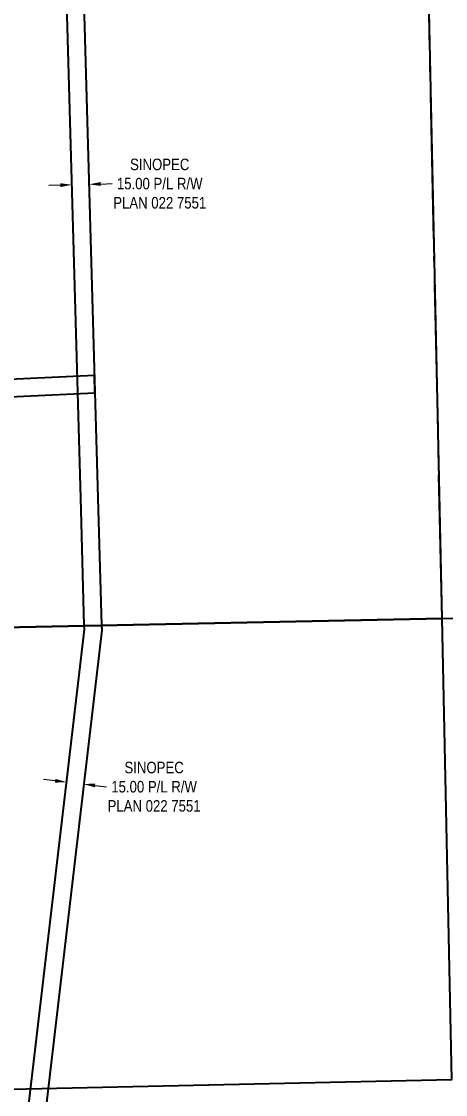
# Model space of a CAD drawing. Extents: x 88833 to 97610, y 5963373 to 5974710.
# Drawn here: x 94453 to 94822, y 5964686 to 5965618 of the extents above; entities that cross this region are included whole.
import ezdxf

# ---------------------------------------------------------------- set-up
doc = ezdxf.new("R2010")
doc.units = 0
doc.header["$LTSCALE"] = 5
doc.header["$PDSIZE"] = 5
doc.linetypes.add('foc-QUARTERLINE', pattern=[33, 25, -3, 2, -3])
doc.layers.get('Defpoints').update_dxf_attribs({"color": 9})
for name, color, linetype in [('F-RW', 190, 'Continuous'), ('L-QSEC', 8, 'foc-QUARTERLINE'), ('L-SEC', 7, 'Continuous'), ('L-TITLEDB', 4, 'Continuous')]:
    doc.layers.add(name, color=color, linetype=linetype)
doc.layers.add('F-RW-T', color=190, linetype='Continuous', lineweight=9)
doc.styles.add('80CG', font='ARIALN.TTF', dxfattribs={"height": 10})
doc.dimstyles.new('Compass 5 000', dxfattribs={"dimscale": 5, "dimtxt": 9, "dimasz": 2, "dimexe": 0.2, "dimexo": 0.0625, "dimgap": 0.5, "dimtad": 0, "dimtih": 1, "dimtoh": 1, "dimzin": 0, "dimdsep": 46, "dimtxsty": '80CG', "dimcen": 0.1, "dimse1": 1, "dimse2": 1, "dimclrd": 256, "dimclrt": 256, "dimaunit": 1, "dimadec": 4, "dimazin": 0, "dimtfac": 0.06, "dimtofl": 0, "dimtmove": 0, "dimatfit": 1, "dimfxl": 0.2, "dimtolj": 1, "dimtzin": 0, "dimlwd": -1, "dimarcsym": 0})

# ---------------------------------------------------------------- blocks, each defined once
blk = doc.blocks.new('*D411')
at = {"layer": 'Defpoints', "color": 0, "transparency": 16777216}
for p in [(94506.82, 5964955.69), (94489.16, 5964933.8), (94504.04, 5964932.06)]:
    blk.add_point(p, dxfattribs=at)
at = {"layer": 'F-RW-T', "transparency": 16777216}
for p, q in [((94482.01, 5964958.6), (94472.07, 5964959.77)), ((94516.75, 5964954.52), (94526.68, 5964953.36))]:
    blk.add_line(p, q, dxfattribs=at)
for points in [[(94482.2, 5964960.26), (94481.81, 5964956.95), (94491.94, 5964957.44)], [(94516.94, 5964956.18), (94516.56, 5964952.87), (94506.82, 5964955.69)]]:
    blk.add_solid(points, dxfattribs=at)
at = {"layer": 'F-RW-T', "transparency": 16777216, "insert": (94568.12, 5964953.36), "char_height": 10, "attachment_point": 5, "style": '80CG'}
blk.add_mtext('\\A1;SINOPEC\\P15.00 P/L R/W\\PPLAN 022 7551', dxfattribs=at)
blk = doc.blocks.new('*D553')
at = {"layer": 'Defpoints', "color": 0, "transparency": 16777216}
for p in [(94496.47, 5965480.93), (94511.45, 5965481.35), (94511.57, 5965476.91)]:
    blk.add_point(p, dxfattribs=at)
at = {"layer": 'F-RW-T', "transparency": 16777216}
for p, q in [((94486.6, 5965476.21), (94476.61, 5965475.92)), ((94521.57, 5965477.19), (94531.56, 5965477.48))]:
    blk.add_line(p, q, dxfattribs=at)
for points in [[(94486.56, 5965477.87), (94486.65, 5965474.54), (94496.6, 5965476.49)], [(94521.52, 5965478.86), (94521.62, 5965475.53), (94511.57, 5965476.91)]]:
    blk.add_solid(points, dxfattribs=at)
at = {"layer": 'F-RW-T', "transparency": 16777216, "insert": (94573.01, 5965477.48), "char_height": 10, "attachment_point": 5, "style": '80CG'}
blk.add_mtext('\\A1;SINOPEC\\P15.00 P/L R/W\\PPLAN 022 7551', dxfattribs=at)

msp = doc.modelspace()

# ---------------------------------------------------------------- linework, layer by layer
at = {"layer": 'F-RW', "flags": 128}
for points in [[(94504.601, 5965193.689), (94487.502, 5965798.008)], [(94502.479, 5965798.257), (94519.578, 5965193.996)], [(94353.618, 5964186.752), (94411.06, 5964287.473), (94413.796, 5964292.272), (94507.531, 5965090.159), (94507.434, 5965093.578), (94504.601, 5965193.689)], [(94519.578, 5965193.996), (94522.411, 5965093.881), (94522.535, 5965089.531), (94428.395, 5964287.868), (94428.349, 5964287.476), (94427.858, 5964286.616), (94371.098, 5964187.119)]]:
    msp.add_lwpolyline(points, dxfattribs=at)
msp.add_lwpolyline([(94182.887, 5965280.111), (94516.7, 5965295.72), (94516.276, 5965310.691), (94182.189, 5965295.071)], close=True, dxfattribs=at)
at = {"layer": 'L-QSEC', "flags": 128}
msp.add_lwpolyline([(94818.572, 5965099.553), (94801.368, 5965902.927)], dxfattribs=at)
at = {"layer": 'L-SEC', "flags": 128}
msp.add_lwpolyline([(94012.311, 5965083.037), (95624.834, 5965116.07)], dxfattribs=at)
at = {"layer": 'L-TITLEDB', "flags": 128}
msp.add_lwpolyline([(94818.572, 5965099.553), (94803.502, 5965803.275)], dxfattribs=at)
msp.add_lwpolyline([(94020.885, 5964681.179), (94827.037, 5964699.043), (94818.572, 5965099.553), (94012.311, 5965083.037)], close=True, dxfattribs=at)

# ---------------------------------------------------------------- dimensions: what is measured, and where the dimension line sits
at = {"layer": 'F-RW-T'}
for p1, p2, distance, picture, middle in [((94496.474, 5965480.928), (94511.447, 5965481.352), -4.441, '*D553', (94573.007, 5965477.478)), ((94489.162, 5964933.802), (94504.042, 5964932.055), 23.797, '*D411', (94568.124, 5964953.357))]:
    dim = msp.add_aligned_dim(p1=p1, p2=p2, distance=distance, text='SINOPEC\\P15.00 P/L R/W\\PPLAN 022 7551', dimstyle='Compass 5 000', dxfattribs=at)
    dim.commit()
    dim.dimension.update_dxf_attribs({"geometry": picture, "text_midpoint": middle})

doc.saveas('drawing.dxf')
